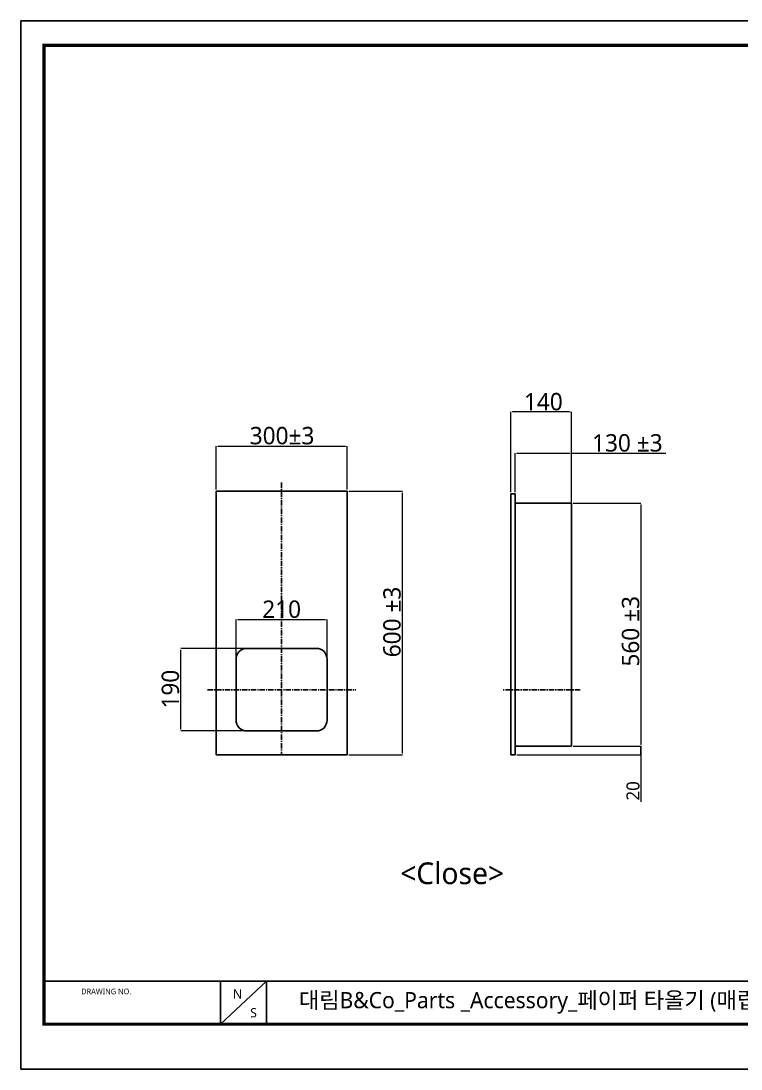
# Model space of a CAD drawing. Extents: x 16296677466 to 16296684057, y -37409618000 to -37409615586.
# Drawn here: x 16296677466 to 16296679126, y -37409618000 to -37409615586 of the extents above; entities that cross this region are included whole.
import ezdxf

# ---------------------------------------------------------------- set-up
doc = ezdxf.new("R2010")
doc.units = 0
doc.header["$LTSCALE"] = 10
doc.header["$MEASUREMENT"] = 0
doc.header["$PDMODE"] = 3
doc.header["$PDSIZE"] = -10
doc.linetypes.add('CENTER', pattern=[2, 1.25, -0.25, 0.25, -0.25])
doc.layers.get('0').update_dxf_attribs({"linetype": 'CONTINUOUS'})
doc.layers.get('DEFPOINTS').update_dxf_attribs({"linetype": 'CONTINUOUS'})
doc.layers.add('Center line', color=10, linetype='CENTER')
doc.styles.add('Daelim Dimension', font='NanumGothic.ttf')
doc.dimstyles.new('DEFAULT', dxfattribs={"dimscale": 2, "dimtxt": 2, "dimasz": 2, "dimexe": 0, "dimexo": 2, "dimgap": 1, "dimtad": 1, "dimdec": 1, "dimzin": 9, "dimdsep": 46, "dimtxsty": 'Daelim Dimension', "dimcen": 0.5, "dimclrd": 252, "dimclre": 252, "dimclrt": 3, "dimadec": 1, "dimazin": 0, "dimtfac": 1, "dimtdec": 1, "dimtix": 1, "dimtmove": 0, "dimatfit": 3, "dimfxl": 0, "dimtolj": 1, "dimtzin": 1, "dimlwd": 9, "dimlwe": 9, "dimarcsym": 0})

# ---------------------------------------------------------------- blocks, each defined once
blk = doc.blocks.new('*D16')
at = {"color": 5, "lineweight": 9}
for p, q in [((16296677916.255989, -37409616665.191856), (16296677916.255989, -37409616564.954483)), ((16296677920.255989, -37409616564.954483), (16296678214.255989, -37409616564.954483)), ((16296678218.255989, -37409616665.191856), (16296678218.255989, -37409616564.954483))]:
    blk.add_line(p, q, dxfattribs=at)
at = {"color": 5}
for points in [[(16296677920.255989, -37409616564.287819), (16296677920.255989, -37409616565.621147), (16296677916.255989, -37409616564.954483)], [(16296678214.255989, -37409616564.287819), (16296678214.255989, -37409616565.621147), (16296678218.255989, -37409616564.954483)]]:
    blk.add_solid(points, dxfattribs=at)
at = {"layer": 'DEFPOINTS', "color": 0}
for p in [(16296678218.255989, -37409616564.954483), (16296677916.255989, -37409616669.191856), (16296678218.255989, -37409616669.191856)]:
    blk.add_point(p, dxfattribs=at)
at = {"color": 7, "insert": (16296678068.30361, -37409616541.151909), "char_height": 40, "attachment_point": 5, "style": 'Daelim Dimension'}
blk.add_mtext('\\A1;300%%P3', dxfattribs=at)
blk = doc.blocks.new('*D17')
at = {"color": 5, "lineweight": 9}
for p, q in [((16296677983.25599, -37409617031.19186), (16296677834.71041, -37409617031.19186)), ((16296677834.71041, -37409617217.19186), (16296677834.71041, -37409617035.19186)), ((16296677983.25599, -37409617221.19186), (16296677834.71041, -37409617221.19186))]:
    blk.add_line(p, q, dxfattribs=at)
at = {"color": 5}
for points in [[(16296677834.04374, -37409617035.19186), (16296677835.37707, -37409617035.19186), (16296677834.71041, -37409617031.19186)], [(16296677834.04374, -37409617217.19186), (16296677835.37707, -37409617217.19186), (16296677834.71041, -37409617221.19186)]]:
    blk.add_solid(points, dxfattribs=at)
at = {"layer": 'DEFPOINTS', "color": 0}
for p in [(16296677834.71041, -37409617031.19186), (16296677987.25599, -37409617031.19186), (16296677987.25599, -37409617221.19186)]:
    blk.add_point(p, dxfattribs=at)
at = {"color": 7, "insert": (16296677810.93645, -37409617125.00071), "char_height": 40, "attachment_point": 5, "rotation": 90, "style": 'Daelim Dimension'}
blk.add_mtext('\\A1;190', dxfattribs=at)
blk = doc.blocks.new('*D18')
at = {"color": 5, "lineweight": 9}
for p, q in [((16296677962.255989, -37409617052.191856), (16296677962.255989, -37409616964.717979)), ((16296677966.255989, -37409616964.717979), (16296678168.255989, -37409616964.717979)), ((16296678172.255989, -37409617052.191856), (16296678172.255989, -37409616964.717979))]:
    blk.add_line(p, q, dxfattribs=at)
at = {"color": 5}
for points in [[(16296677966.255989, -37409616964.051323), (16296677966.255989, -37409616965.384644), (16296677962.255989, -37409616964.717979)], [(16296678168.255989, -37409616964.051323), (16296678168.255989, -37409616965.384644), (16296678172.255989, -37409616964.717979)]]:
    blk.add_solid(points, dxfattribs=at)
at = {"layer": 'DEFPOINTS', "color": 0}
for p in [(16296678172.255989, -37409616964.717979), (16296677962.255989, -37409617056.191856), (16296678172.255989, -37409617056.191856)]:
    blk.add_point(p, dxfattribs=at)
at = {"color": 7, "insert": (16296678067.255989, -37409616941.029846), "char_height": 40, "attachment_point": 5, "style": 'Daelim Dimension'}
blk.add_mtext('\\A1;210', dxfattribs=at)
blk = doc.blocks.new('*D19')
at = {"color": 5, "lineweight": 9}
for p, q in [((16296678605.60527, -37409616671.191856), (16296678605.60527, -37409616581.656509)), ((16296678609.60527, -37409616581.656509), (16296678731.60527, -37409616581.656509)), ((16296678735.60527, -37409616698.191856), (16296678735.60527, -37409616581.656509)), ((16296678735.60527, -37409616581.656509), (16296678953.18672, -37409616581.656509))]:
    blk.add_line(p, q, dxfattribs=at)
at = {"color": 5}
for points in [[(16296678609.60527, -37409616580.989853), (16296678609.60527, -37409616582.323174), (16296678605.60527, -37409616581.656509)], [(16296678731.60527, -37409616580.989853), (16296678731.60527, -37409616582.323174), (16296678735.60527, -37409616581.656509)]]:
    blk.add_solid(points, dxfattribs=at)
at = {"layer": 'DEFPOINTS', "color": 0}
for p in [(16296678605.60527, -37409616581.656509), (16296678605.60527, -37409616675.191856), (16296678735.60527, -37409616702.191856)]:
    blk.add_point(p, dxfattribs=at)
at = {"color": 7, "insert": (16296678864.176701, -37409616557.853943), "char_height": 40, "attachment_point": 5, "style": 'Daelim Dimension'}
blk.add_mtext('\\A1;130 {\\H1x;%%P3}', dxfattribs=at)
blk = doc.blocks.new('*D20')
at = {"color": 5, "lineweight": 9}
for p, q in [((16296678595.60527, -37409616671.191856), (16296678595.60527, -37409616486.48307)), ((16296678731.60527, -37409616486.48307), (16296678599.60527, -37409616486.48307)), ((16296678735.60527, -37409616698.191856), (16296678735.60527, -37409616486.48307))]:
    blk.add_line(p, q, dxfattribs=at)
at = {"color": 5}
for points in [[(16296678599.60527, -37409616485.816406), (16296678599.60527, -37409616487.149727), (16296678595.60527, -37409616486.48307)], [(16296678731.60527, -37409616485.816406), (16296678731.60527, -37409616487.149727), (16296678735.60527, -37409616486.48307)]]:
    blk.add_solid(points, dxfattribs=at)
at = {"layer": 'DEFPOINTS', "color": 0}
for p in [(16296678595.60527, -37409616486.48307), (16296678595.60527, -37409616675.191856), (16296678735.60527, -37409616702.191856)]:
    blk.add_point(p, dxfattribs=at)
at = {"color": 7, "insert": (16296678670.568451, -37409616462.852173), "char_height": 40, "attachment_point": 5, "style": 'Daelim Dimension'}
blk.add_mtext('\\A1;140', dxfattribs=at)
blk = doc.blocks.new('*D23')
at = {"color": 5, "lineweight": 9}
for p, q in [((16296678222.25599, -37409616669.19186), (16296678345.61666, -37409616669.19186)), ((16296678345.61666, -37409617272.19186), (16296678345.61666, -37409616673.19186)), ((16296678222.25599, -37409617276.19186), (16296678345.61666, -37409617276.19186))]:
    blk.add_line(p, q, dxfattribs=at)
at = {"color": 5}
for points in [[(16296678344.94999, -37409616673.19186), (16296678346.28332, -37409616673.19186), (16296678345.61666, -37409616669.19186)], [(16296678344.94999, -37409617272.19186), (16296678346.28332, -37409617272.19186), (16296678345.61666, -37409617276.19186)]]:
    blk.add_solid(points, dxfattribs=at)
at = {"layer": 'DEFPOINTS', "color": 0}
for p in [(16296678218.25599, -37409616669.19186), (16296678345.61666, -37409616669.19186), (16296678218.25599, -37409617276.19186)]:
    blk.add_point(p, dxfattribs=at)
at = {"color": 7, "insert": (16296678321.81409, -37409616970.22402), "char_height": 40, "attachment_point": 5, "rotation": 90, "style": 'Daelim Dimension'}
blk.add_mtext('\\A1;600 %%P3', dxfattribs=at)
blk = doc.blocks.new('*D24')
at = {"color": 5, "lineweight": 9}
for p, q in [((16296678739.60527, -37409616696.19186), (16296678895.56035, -37409616696.19186)), ((16296678895.56035, -37409616700.19186), (16296678895.56035, -37409617252.19186)), ((16296678739.60527, -37409617256.19186), (16296678895.56035, -37409617256.19186))]:
    blk.add_line(p, q, dxfattribs=at)
at = {"color": 5}
for points in [[(16296678894.89368, -37409616700.19186), (16296678896.22701, -37409616700.19186), (16296678895.56035, -37409616696.19186)], [(16296678894.89368, -37409617252.19186), (16296678896.22701, -37409617252.19186), (16296678895.56035, -37409617256.19186)]]:
    blk.add_solid(points, dxfattribs=at)
at = {"layer": 'DEFPOINTS', "color": 0}
for p in [(16296678735.60527, -37409616696.19186), (16296678735.60527, -37409617256.19186), (16296678895.56035, -37409617256.19186)]:
    blk.add_point(p, dxfattribs=at)
at = {"color": 7, "insert": (16296678871.75778, -37409616991.6926), "char_height": 40, "attachment_point": 5, "rotation": 90, "style": 'Daelim Dimension'}
blk.add_mtext('\\A1;560 {\\H1x;%%P3}', dxfattribs=at)
blk = doc.blocks.new('*D25')
at = {"color": 5, "lineweight": 9}
for p, q in [((16296678739.60527, -37409617256.191856), (16296678895.56035, -37409617256.191856)), ((16296678895.56035, -37409617260.191856), (16296678895.56035, -37409617272.191856)), ((16296678609.60527, -37409617276.191856), (16296678895.56035, -37409617276.191856)), ((16296678895.56035, -37409617276.191856), (16296678895.56035, -37409617384.832573))]:
    blk.add_line(p, q, dxfattribs=at)
at = {"color": 5}
for points in [[(16296678894.893681, -37409617260.191856), (16296678896.227011, -37409617260.191856), (16296678895.56035, -37409617256.191856)], [(16296678894.893681, -37409617272.191856), (16296678896.227011, -37409617272.191856), (16296678895.56035, -37409617276.191856)]]:
    blk.add_solid(points, dxfattribs=at)
at = {"layer": 'DEFPOINTS', "color": 0}
for p in [(16296678735.60527, -37409617256.191856), (16296678895.56035, -37409617256.191856), (16296678605.60527, -37409617276.191856)]:
    blk.add_point(p, dxfattribs=at)
at = {"color": 7, "insert": (16296678877.29426, -37409617359.334717), "char_height": 30, "attachment_point": 5, "rotation": 90, "style": 'Daelim Dimension'}
blk.add_mtext('\\A1;20', dxfattribs=at)

msp = doc.modelspace()

# ---------------------------------------------------------------- linework, layer by layer
for p, q in [((16296677916.255989, -37409617276.191856), (16296677916.255989, -37409616669.191856)), ((16296678218.255989, -37409616669.191856), (16296677916.255989, -37409616669.191856)), ((16296678218.255989, -37409617269.191856), (16296678218.255989, -37409616669.191856)), ((16296678218.255989, -37409616669.191856), (16296678218.255989, -37409617276.191856)), ((16296678595.60527, -37409616675.191856), (16296678605.60527, -37409616675.191856)), ((16296678595.60527, -37409616675.191856), (16296678595.60527, -37409617276.191856)), ((16296678605.60527, -37409616675.191856), (16296678605.60527, -37409617276.191856)), ((16296678735.60527, -37409616696.191856), (16296678605.60527, -37409616696.191856)), ((16296678735.60527, -37409616696.191856), (16296678735.60527, -37409617256.191856)), ((16296678147.255989, -37409617031.191856), (16296677987.255989, -37409617031.191856)), ((16296677962.255989, -37409617196.191856), (16296677962.255989, -37409617056.191856)), ((16296678172.255989, -37409617196.191856), (16296678172.255989, -37409617056.191856)), ((16296678147.255989, -37409617221.191856), (16296677987.255989, -37409617221.191856)), ((16296678735.60527, -37409617256.191856), (16296678605.60527, -37409617256.191856)), ((16296678895.56035, -37409617276.191856), (16296678895.56035, -37409617256.191856)), ((16296678218.255989, -37409617276.191856), (16296677916.255989, -37409617276.191856)), ((16296678605.60527, -37409617276.191856), (16296678595.60527, -37409617276.191856))]:
    msp.add_line(p, q)
at = {"color": 5}
msp.add_line((16296677519.333349, -37409617797.852409), (16296680172.71067, -37409617797.852409), dxfattribs=at)
at = {"color": 5, "ltscale": 40}
for p, q in [((16296677926.05954, -37409617797.852409), (16296677926.05954, -37409617897.148117)), ((16296677926.05954, -37409617797.852409), (16296677926.05954, -37409617897.148117)), ((16296678032.330601, -37409617797.852409), (16296677926.05954, -37409617897.148117)), ((16296678032.330601, -37409617797.852409), (16296677926.05954, -37409617897.148117)), ((16296678032.330601, -37409617797.852409), (16296678032.330601, -37409617897.148117)), ((16296678032.330601, -37409617797.852409), (16296678032.330601, -37409617897.148117))]:
    msp.add_line(p, q, dxfattribs=at)
at = {"ltscale": 0.5}
msp.add_lwpolyline([(16296677466.344521, -37409618000.160339), (16296680761.633631, -37409618000.160339), (16296680761.633631, -37409615585.639809), (16296677466.344521, -37409615585.639809)], close=True, dxfattribs=at)
at = {"color": 5, "linetype": 'ByBlock', "lineweight": 200, "const_width": 7.592832}
msp.add_lwpolyline([(16296677519.333349, -37409617896.772781), (16296680708.3228, -37409617896.772781), (16296680708.3228, -37409615641.70163), (16296677519.333349, -37409615641.70163)], close=True, dxfattribs=at)
for centre, start, end in [((16296677987.255989, -37409617056.191856), 90, 180), ((16296678147.255989, -37409617056.191856), 0, 90), ((16296677987.255989, -37409617196.191856), 180, 270), ((16296678147.255989, -37409617196.191856), 270, 0)]:
    msp.add_arc(centre, 25, start, end)
at = {"layer": 'Center line'}
for p, q in [((16296678067.255989, -37409616649.191856), (16296678067.255989, -37409617276.191856)), ((16296677896.255989, -37409617126.191856), (16296678238.255989, -37409617126.191856)), ((16296678755.60527, -37409617126.191856), (16296678575.60527, -37409617126.191856))]:
    msp.add_line(p, q, dxfattribs=at)

# ---------------------------------------------------------------- texts
at = {"color": 5, "ltscale": 40, "style": 'Daelim Dimension'}
msp.add_text('DRAWING NO.', height=13.00404731, dxfattribs=at).set_placement((16296677605.248289, -37409617827.893143))
at = {"color": 2, "style": 'Daelim Dimension'}
for s, insert, char_height, width, attachment_point in [('<Close>', (16296678460.279591, -37409617549.524849), 50, 599.58945597, 5), ('대림B&Co_Parts _Accessory_페이퍼 타올기 (매립형)_DL A9050CR1', (16296678107.22127, -37409617822.767883), 37.31117645, 1965.32451616, 1)]:
    msp.add_mtext(s, dxfattribs=dict(at, insert=insert, char_height=char_height, width=width, attachment_point=attachment_point))
at = {"char_height": 21.280803, "width": 29.69966893, "attachment_point": 1, "style": 'Daelim Dimension'}
for s, insert in [('N', (16296677954.9639, -37409617816.468643)), ('S', (16296677994.896, -37409617859.844383))]:
    msp.add_mtext(s, dxfattribs=dict(at, insert=insert))

# ---------------------------------------------------------------- dimensions: what is measured, and where the dimension line sits
for base, p1, p2, picture, middle in [((16296678595.60527, -37409616486.48307), (16296678735.60527, -37409616702.191856), (16296678595.60527, -37409616675.191856), '*D20', (16296678670.568451, -37409616486.48307)), ((16296678172.255989, -37409616964.717979), (16296677962.255989, -37409617056.191856), (16296678172.255989, -37409617056.191856), '*D18', (16296678067.255989, -37409616964.717979))]:
    dim = msp.add_linear_dim(base=base, p1=p1, p2=p2, dimstyle='DEFAULT', override={"dimtxt": 20, "dimclrd": 5, "dimclre": 5, "dimclrt": 7})
    dim.commit()
    dim.dimension.update_dxf_attribs({"geometry": picture, "text_midpoint": middle, "dimtype": 160})
for base, p1, p2, text, picture, middle in [((16296678605.60527, -37409616581.656509), (16296678735.60527, -37409616702.191856), (16296678605.60527, -37409616675.191856), '<> {\\H1x;%%P3}', '*D19', (16296678864.176701, -37409616581.656509)), ((16296678218.255989, -37409616564.954483), (16296677916.255989, -37409616669.191856), (16296678218.255989, -37409616669.191856), '300%%P3', '*D16', (16296678068.30361, -37409616564.954483))]:
    dim = msp.add_linear_dim(base=base, p1=p1, p2=p2, text=text, dimstyle='DEFAULT', override={"dimtxt": 20, "dimclrd": 5, "dimclre": 5, "dimclrt": 7})
    dim.commit()
    dim.dimension.update_dxf_attribs({"geometry": picture, "text_midpoint": middle, "dimtype": 160})
for base, p1, p2, text, picture, middle in [((16296678345.616659, -37409616669.191856), (16296678218.255989, -37409617276.191856), (16296678218.255989, -37409616669.191856), '600 %%P3', '*D23', (16296678345.616659, -37409616970.224022)), ((16296678895.56035, -37409617256.191856), (16296678735.60527, -37409616696.191856), (16296678735.60527, -37409617256.191856), '<> {\\H1x;%%P3}', '*D24', (16296678895.56035, -37409616991.692596))]:
    dim = msp.add_linear_dim(base=base, p1=p1, p2=p2, angle=90, text=text, dimstyle='DEFAULT', override={"dimtxt": 20, "dimclrd": 5, "dimclre": 5, "dimclrt": 7})
    dim.commit()
    dim.dimension.update_dxf_attribs({"geometry": picture, "text_midpoint": middle, "dimtype": 160})
for base, p1, p2, override, picture, middle in [((16296677834.710409, -37409617031.191856), (16296677987.255989, -37409617221.191856), (16296677987.255989, -37409617031.191856), {"dimtxt": 20, "dimclrd": 5, "dimclre": 5, "dimclrt": 7}, '*D17', (16296677834.710409, -37409617125.00071)), ((16296678895.56035, -37409617256.191856), (16296678605.60527, -37409617276.191856), (16296678735.60527, -37409617256.191856), {"dimtxt": 15, "dimclrd": 5, "dimclre": 5, "dimclrt": 7}, '*D25', (16296678895.56035, -37409617359.334717))]:
    dim = msp.add_linear_dim(base=base, p1=p1, p2=p2, angle=90, dimstyle='DEFAULT', override=override)
    dim.commit()
    dim.dimension.update_dxf_attribs({"geometry": picture, "text_midpoint": middle, "dimtype": 160})

doc.saveas('drawing.dxf')
